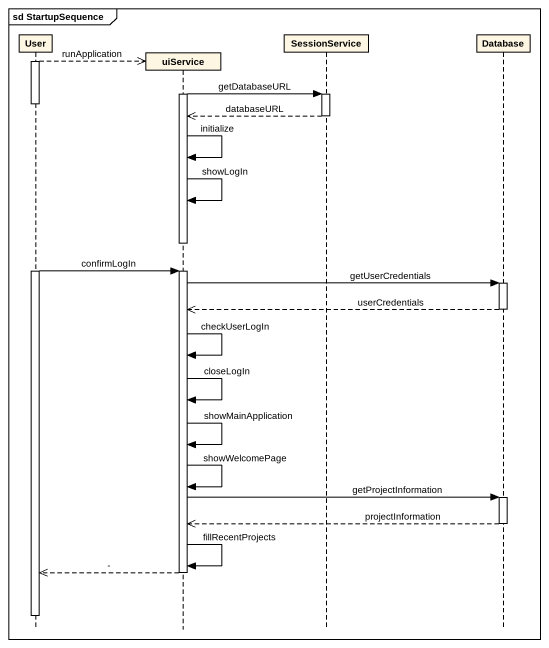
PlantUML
@startuml
mainframe sd StartupSequence
hide footbox
participant User
participant uiService
participant SessionService
participant "Database" as Database_

activate User
User -->> uiService ** : runApplication
activate uiService
uiService -> SessionService : getDatabaseURL
activate SessionService
deactivate User
SessionService -->> uiService : databaseURL
deactivate SessionService
uiService -> uiService : initialize
uiService -> uiService : showLogIn
deactivate uiService
activate User
User -> uiService : confirmLogIn
activate uiService
uiService -> Database_ : getUserCredentials
activate Database_
Database_ -->> uiService : userCredentials
deactivate Database_
uiService -> uiService : checkUserLogIn
uiService -> uiService : closeLogIn
uiService -> uiService : showMainApplication
uiService -> uiService : showWelcomePage
uiService -> Database_ : getProjectInformation
activate Database_
Database_ -->> uiService : projectInformation
deactivate Database_
uiService -> uiService : fillRecentProjects
uiService -->> User : -
deactivate uiService
deactivate User
@enduml
